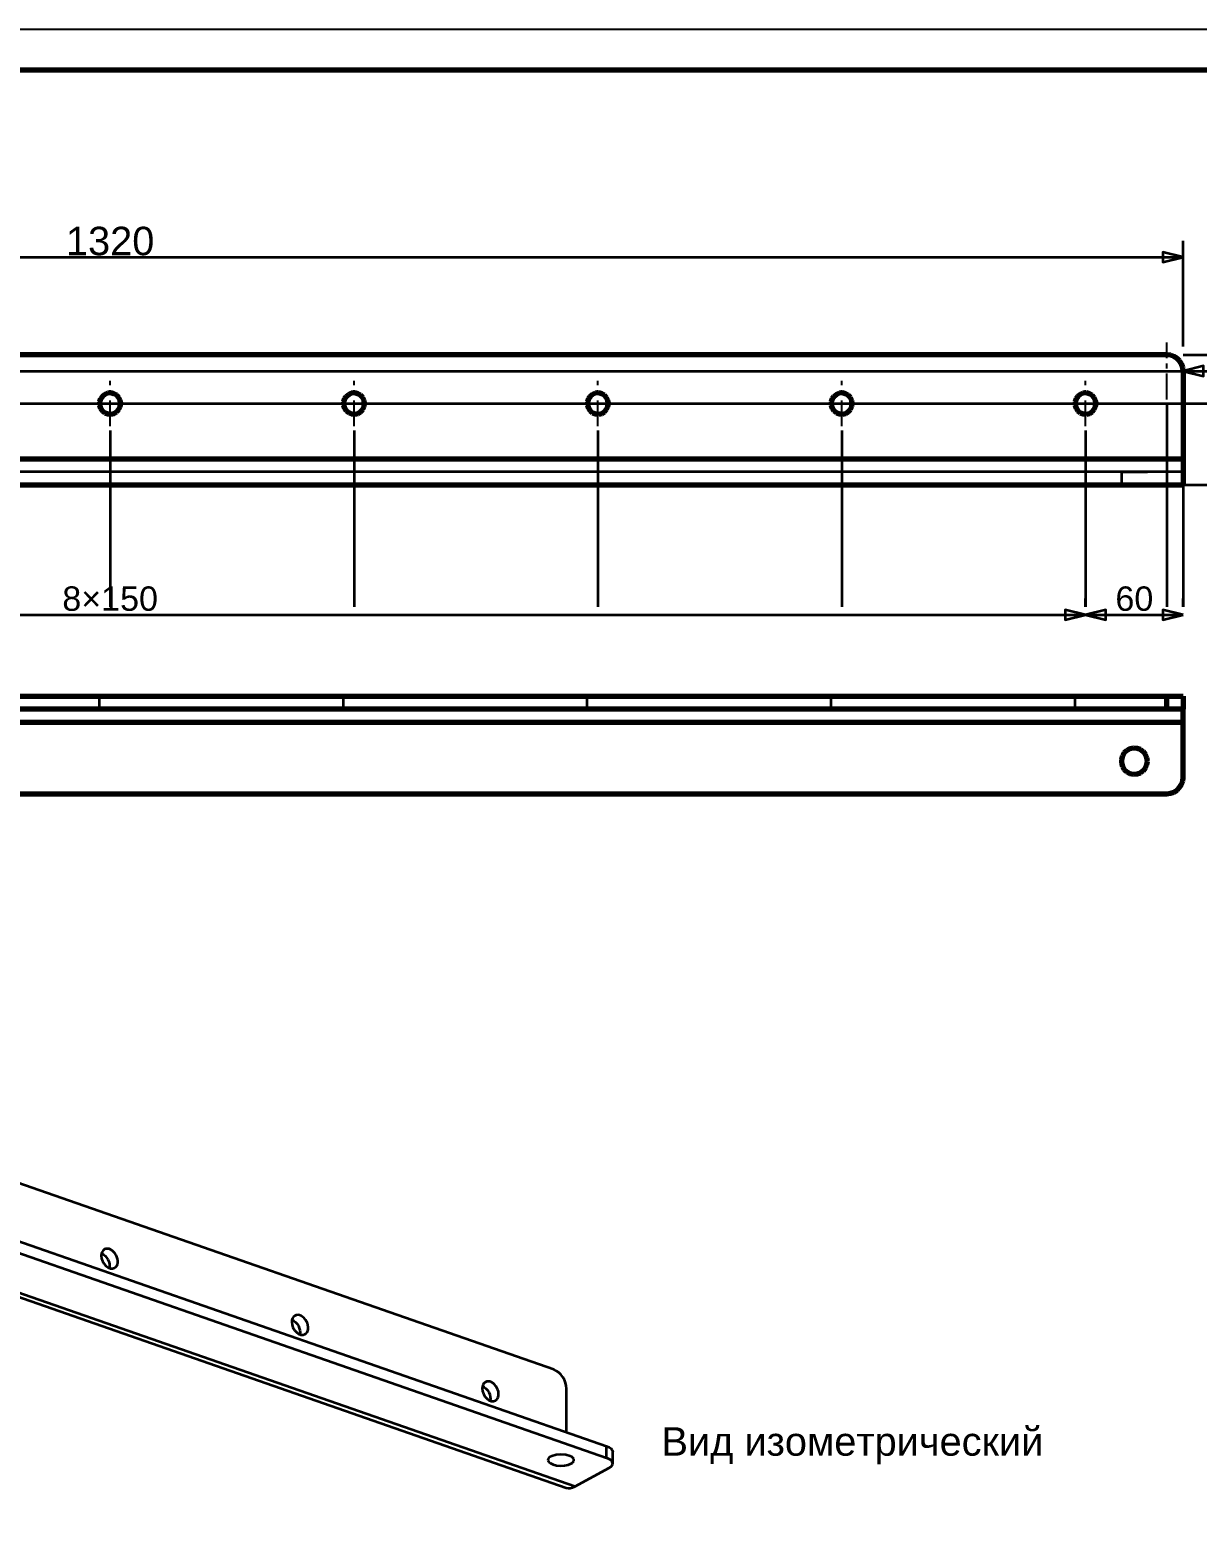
# Model space of a CAD drawing. Header units: millimetres. Extents: x 0 to 420, y 0 to 297.
# Drawn here: x 187.1 to 330.8, y 114.6 to 297 of the extents above; entities that cross this region are included whole.
import ezdxf
from ezdxf.enums import TextEntityAlignment as Align

# ---------------------------------------------------------------- set-up
doc = ezdxf.new("R2010")
doc.units = ezdxf.units.MM
doc.linetypes.add('CENTER', pattern=[5.08, 3.175, -0.635, 0.635, -0.635])
doc.linetypes.add('DASHED', pattern=[1.524, 1.27, -0.254])
doc.styles.add('GOST', font='Arial')

msp = doc.modelspace()

# ---------------------------------------------------------------- linework, layer by layer
at = {"color": 7, "lineweight": 35}
for p, q in [((329, 258), (329, 271)), ((65, 269), (329, 269)), ((329, 257), (344, 257)), ((71, 255), (344, 255)), ((329, 255), (341, 255)), ((80.3, 251), (344, 251)), ((110.3, 251), (344, 251)), ((140.3, 251), (344, 251)), ((170.3, 251), (344, 251)), ((200.3, 251), (344, 251)), ((230.3, 251), (344, 251)), ((260.3, 251), (344, 251)), ((290.3, 251), (344, 251)), ((320.3, 251), (344, 251)), ((327, 251), (327, 226)), ((197, 247.7), (197, 226)), ((227, 247.7), (227, 226)), ((257, 247.7), (257, 226)), ((287, 247.7), (287, 226)), ((317, 247.7), (317, 226)), ((329, 241), (329, 226)), ((329, 241), (344, 241)), ((317, 226), (317, 227)), ((317, 226), (317, 227)), ((329, 226), (329, 227)), ((77, 225), (317, 225)), ((317, 225), (329, 225))]:
    msp.add_line(p, q, dxfattribs=at)
at = {"color": 4, "linetype": 'CENTER', "lineweight": 25}
for p, q in [((327, 251.5), (327, 258.5)), ((197, 248.2), (197, 253.8)), ((227, 248.2), (227, 253.8)), ((257, 248.2), (257, 253.8)), ((287, 248.2), (287, 253.8)), ((317, 248.2), (317, 253.8)), ((323.5, 255), (330.5, 255)), ((194.2, 251), (199.8, 251)), ((224.2, 251), (229.8, 251)), ((254.2, 251), (259.8, 251)), ((284.2, 251), (289.8, 251)), ((314.2, 251), (319.8, 251))]:
    msp.add_line(p, q, dxfattribs=at)
at = {"color": 1, "lineweight": 70}
for p, q in [((327, 257), (67, 257)), ((327.45, 256.95), (327, 257)), ((327.87, 256.8), (327.45, 256.95)), ((328.25, 256.56), (327.87, 256.8)), ((328.56, 256.25), (328.25, 256.56)), ((328.8, 255.87), (328.56, 256.25)), ((328.95, 255.45), (328.8, 255.87)), ((329, 255), (328.95, 255.45)), ((329, 255), (329, 244.2)), ((196.05, 251.88), (195.83, 251.56)), ((196.35, 252.13), (196.05, 251.88)), ((196.71, 252.27), (196.35, 252.13)), ((197.1, 252.3), (196.71, 252.27)), ((197.47, 252.21), (197.1, 252.3)), ((197.81, 252.02), (197.47, 252.21)), ((198.07, 251.73), (197.81, 252.02)), ((226.05, 251.88), (225.83, 251.56)), ((226.35, 252.13), (226.05, 251.88)), ((226.71, 252.27), (226.35, 252.13)), ((227.1, 252.3), (226.71, 252.27)), ((227.47, 252.21), (227.1, 252.3)), ((227.81, 252.02), (227.47, 252.21)), ((228.07, 251.73), (227.81, 252.02)), ((256.05, 251.88), (255.83, 251.56)), ((256.35, 252.13), (256.05, 251.88)), ((256.71, 252.27), (256.35, 252.13)), ((257.1, 252.3), (256.71, 252.27)), ((257.47, 252.21), (257.1, 252.3)), ((257.81, 252.02), (257.47, 252.21)), ((258.07, 251.73), (257.81, 252.02)), ((286.05, 251.88), (285.83, 251.56)), ((286.35, 252.13), (286.05, 251.88)), ((286.71, 252.27), (286.35, 252.13)), ((287.1, 252.3), (286.71, 252.27)), ((287.47, 252.21), (287.1, 252.3)), ((287.81, 252.02), (287.47, 252.21)), ((288.07, 251.73), (287.81, 252.02)), ((316.05, 251.88), (315.83, 251.56)), ((316.35, 252.13), (316.05, 251.88)), ((316.71, 252.27), (316.35, 252.13)), ((317.1, 252.3), (316.71, 252.27)), ((317.47, 252.21), (317.1, 252.3)), ((317.81, 252.02), (317.47, 252.21)), ((318.07, 251.73), (317.81, 252.02)), ((195.83, 251.56), (195.71, 251.19)), ((195.71, 251.19), (195.71, 250.81)), ((195.71, 250.81), (195.83, 250.44)), ((195.83, 250.44), (196.05, 250.12)), ((196.05, 250.12), (196.35, 249.87)), ((197.47, 249.79), (197.81, 249.98)), ((197.81, 249.98), (198.07, 250.27)), ((198.24, 251.38), (198.07, 251.73)), ((198.07, 250.27), (198.24, 250.62)), ((198.3, 251), (198.24, 251.38)), ((198.24, 250.62), (198.3, 251)), ((225.83, 251.56), (225.71, 251.19)), ((225.71, 251.19), (225.71, 250.81)), ((225.71, 250.81), (225.83, 250.44)), ((225.83, 250.44), (226.05, 250.12)), ((226.05, 250.12), (226.35, 249.87)), ((227.47, 249.79), (227.81, 249.98)), ((227.81, 249.98), (228.07, 250.27)), ((228.24, 251.38), (228.07, 251.73)), ((228.07, 250.27), (228.24, 250.62)), ((228.3, 251), (228.24, 251.38)), ((228.24, 250.62), (228.3, 251)), ((255.83, 251.56), (255.71, 251.19)), ((255.71, 251.19), (255.71, 250.81)), ((255.71, 250.81), (255.83, 250.44)), ((255.83, 250.44), (256.05, 250.12)), ((256.05, 250.12), (256.35, 249.87)), ((257.47, 249.79), (257.81, 249.98)), ((257.81, 249.98), (258.07, 250.27)), ((258.24, 251.38), (258.07, 251.73)), ((258.07, 250.27), (258.24, 250.62)), ((258.3, 251), (258.24, 251.38)), ((258.24, 250.62), (258.3, 251)), ((285.83, 251.56), (285.71, 251.19)), ((285.71, 251.19), (285.71, 250.81)), ((285.71, 250.81), (285.83, 250.44)), ((285.83, 250.44), (286.05, 250.12)), ((286.05, 250.12), (286.35, 249.87)), ((287.47, 249.79), (287.81, 249.98)), ((287.81, 249.98), (288.07, 250.27)), ((288.24, 251.38), (288.07, 251.73)), ((288.07, 250.27), (288.24, 250.62)), ((288.3, 251), (288.24, 251.38)), ((288.24, 250.62), (288.3, 251)), ((315.83, 251.56), (315.71, 251.19)), ((315.71, 251.19), (315.71, 250.81)), ((315.71, 250.81), (315.83, 250.44)), ((315.83, 250.44), (316.05, 250.12)), ((316.05, 250.12), (316.35, 249.87)), ((317.47, 249.79), (317.81, 249.98)), ((317.81, 249.98), (318.07, 250.27)), ((318.24, 251.38), (318.07, 251.73)), ((318.07, 250.27), (318.24, 250.62)), ((318.3, 251), (318.24, 251.38)), ((318.24, 250.62), (318.3, 251)), ((196.35, 249.87), (196.71, 249.73)), ((196.71, 249.73), (197.1, 249.7)), ((197.1, 249.7), (197.47, 249.79)), ((226.35, 249.87), (226.71, 249.73)), ((226.71, 249.73), (227.1, 249.7)), ((227.1, 249.7), (227.47, 249.79)), ((256.35, 249.87), (256.71, 249.73)), ((256.71, 249.73), (257.1, 249.7)), ((257.1, 249.7), (257.47, 249.79)), ((286.35, 249.87), (286.71, 249.73)), ((286.71, 249.73), (287.1, 249.7)), ((287.1, 249.7), (287.47, 249.79)), ((316.35, 249.87), (316.71, 249.73)), ((316.71, 249.73), (317.1, 249.7)), ((317.1, 249.7), (317.47, 249.79)), ((65, 244.2), (329, 244.2)), ((329, 244.2), (329, 243.84)), ((329, 243.84), (329, 243.49)), ((329, 243.49), (329, 243.14)), ((329, 243.14), (329, 242.81)), ((329, 242.81), (329, 242.5)), ((65, 241), (329, 241)), ((329, 242.5), (329, 242.2)), ((329, 242.2), (329, 241.94)), ((329, 241.94), (329, 241.7)), ((329, 241.7), (329, 241.49)), ((329, 241.49), (329, 241.32)), ((329, 241.32), (329, 241.18)), ((329, 241.18), (329, 241.08)), ((329, 241.08), (329, 241.02)), ((329, 241.02), (329, 241)), ((67, 215), (327, 215)), ((327, 215), (327.22, 215)), ((327, 213.4), (327, 215)), ((327.22, 215), (327.45, 215)), ((327.45, 215), (327.66, 215)), ((327.66, 215), (327.87, 215)), ((327.87, 215), (328.06, 215)), ((328.06, 215), (328.25, 215)), ((328.25, 215), (328.41, 215)), ((328.41, 215), (328.56, 215)), ((328.56, 215), (328.69, 215)), ((328.69, 215), (328.8, 215)), ((328.8, 215), (328.89, 215)), ((328.89, 215), (328.95, 215)), ((328.95, 215), (328.99, 215)), ((328.99, 215), (329, 215)), ((329, 215), (329, 213.4)), ((65, 211.8), (329, 211.8)), ((327, 213.4), (67, 213.4)), ((327.22, 213.4), (327, 213.4)), ((327.45, 213.4), (327.22, 213.4)), ((327.66, 213.4), (327.45, 213.4)), ((327.87, 213.4), (327.66, 213.4)), ((328.06, 213.4), (327.87, 213.4)), ((328.25, 213.4), (328.06, 213.4)), ((328.41, 213.4), (328.25, 213.4)), ((328.56, 213.4), (328.41, 213.4)), ((328.69, 213.4), (328.56, 213.4)), ((328.8, 213.4), (328.69, 213.4)), ((328.89, 213.4), (328.8, 213.4)), ((328.95, 213.4), (328.89, 213.4)), ((328.99, 213.4), (328.95, 213.4)), ((329, 213.4), (328.99, 213.4)), ((329, 213.39), (329, 213.4)), ((329, 213.36), (329, 213.39)), ((329, 213.31), (329, 213.36)), ((329, 213.24), (329, 213.31)), ((329, 213.15), (329, 213.24)), ((329, 213.05), (329, 213.15)), ((329, 212.93), (329, 213.05)), ((329, 212.8), (329, 212.93)), ((329, 212.65), (329, 212.8)), ((329, 212.49), (329, 212.65)), ((329, 212.33), (329, 212.49)), ((329, 212.16), (329, 212.33)), ((329, 211.98), (329, 212.16)), ((329, 211.8), (329, 211.98)), ((329, 205), (329, 211.8)), ((321.76, 208.01), (321.53, 207.64)), ((322.08, 208.31), (321.76, 208.01)), ((322.46, 208.51), (322.08, 208.31)), ((322.89, 208.6), (322.46, 208.51)), ((323.33, 208.57), (322.89, 208.6)), ((323.74, 208.42), (323.33, 208.57)), ((324.09, 208.17), (323.74, 208.42)), ((324.37, 207.83), (324.09, 208.17)), ((321.53, 207.64), (321.41, 207.22)), ((321.41, 207.22), (321.41, 206.78)), ((321.41, 206.78), (321.53, 206.36)), ((321.53, 206.36), (321.76, 205.99)), ((324.09, 205.83), (324.37, 206.17)), ((324.54, 207.43), (324.37, 207.83)), ((324.37, 206.17), (324.54, 206.57)), ((324.6, 207), (324.54, 207.43)), ((324.54, 206.57), (324.6, 207)), ((321.76, 205.99), (322.08, 205.69)), ((322.08, 205.69), (322.46, 205.49)), ((322.46, 205.49), (322.89, 205.4)), ((322.89, 205.4), (323.33, 205.43)), ((323.33, 205.43), (323.74, 205.58)), ((323.74, 205.58), (324.09, 205.83)), ((328.8, 204.13), (328.95, 204.55)), ((328.95, 204.55), (329, 205)), ((67, 203), (327, 203)), ((327, 203), (327.45, 203.05)), ((327.45, 203.05), (327.87, 203.2)), ((327.87, 203.2), (328.25, 203.44)), ((328.25, 203.44), (328.56, 203.75)), ((328.56, 203.75), (328.8, 204.13))]:
    msp.add_line(p, q, dxfattribs=at)
at = {"color": 5, "linetype": 'DASHED', "lineweight": 35}
for p, q in [((67, 257), (327, 257)), ((327, 257), (327.45, 256.95)), ((327.45, 256.95), (327.87, 256.8)), ((327.87, 256.8), (328.25, 256.56)), ((328.25, 256.56), (328.56, 256.25)), ((328.56, 256.25), (328.8, 255.87)), ((328.8, 255.87), (328.95, 255.45)), ((328.95, 255.45), (329, 255)), ((329, 255), (329, 244.2)), ((195.83, 251.56), (196.05, 251.88)), ((196.05, 251.88), (196.35, 252.13)), ((196.35, 252.13), (196.71, 252.27)), ((196.71, 252.27), (197.1, 252.3)), ((197.1, 252.3), (197.47, 252.21)), ((197.47, 252.21), (197.81, 252.02)), ((197.81, 252.02), (198.07, 251.73)), ((225.83, 251.56), (226.05, 251.88)), ((226.05, 251.88), (226.35, 252.13)), ((226.35, 252.13), (226.71, 252.27)), ((226.71, 252.27), (227.1, 252.3)), ((227.1, 252.3), (227.47, 252.21)), ((227.47, 252.21), (227.81, 252.02)), ((227.81, 252.02), (228.07, 251.73)), ((255.83, 251.56), (256.05, 251.88)), ((256.05, 251.88), (256.35, 252.13)), ((256.35, 252.13), (256.71, 252.27)), ((256.71, 252.27), (257.1, 252.3)), ((257.1, 252.3), (257.47, 252.21)), ((257.47, 252.21), (257.81, 252.02)), ((257.81, 252.02), (258.07, 251.73)), ((285.83, 251.56), (286.05, 251.88)), ((286.05, 251.88), (286.35, 252.13)), ((286.35, 252.13), (286.71, 252.27)), ((286.71, 252.27), (287.1, 252.3)), ((287.1, 252.3), (287.47, 252.21)), ((287.47, 252.21), (287.81, 252.02)), ((287.81, 252.02), (288.07, 251.73)), ((315.83, 251.56), (316.05, 251.88)), ((316.05, 251.88), (316.35, 252.13)), ((316.35, 252.13), (316.71, 252.27)), ((316.71, 252.27), (317.1, 252.3)), ((317.1, 252.3), (317.47, 252.21)), ((317.47, 252.21), (317.81, 252.02)), ((317.81, 252.02), (318.07, 251.73)), ((195.71, 251.19), (195.83, 251.56)), ((195.71, 250.81), (195.71, 251.19)), ((195.83, 250.44), (195.71, 250.81)), ((196.05, 250.12), (195.83, 250.44)), ((196.35, 249.87), (196.05, 250.12)), ((197.81, 249.98), (197.47, 249.79)), ((198.07, 250.27), (197.81, 249.98)), ((198.07, 251.73), (198.24, 251.38)), ((198.24, 250.62), (198.07, 250.27)), ((198.24, 251.38), (198.3, 251)), ((198.3, 251), (198.24, 250.62)), ((225.71, 251.19), (225.83, 251.56)), ((225.71, 250.81), (225.71, 251.19)), ((225.83, 250.44), (225.71, 250.81)), ((226.05, 250.12), (225.83, 250.44)), ((226.35, 249.87), (226.05, 250.12)), ((227.81, 249.98), (227.47, 249.79)), ((228.07, 250.27), (227.81, 249.98)), ((228.07, 251.73), (228.24, 251.38)), ((228.24, 250.62), (228.07, 250.27)), ((228.24, 251.38), (228.3, 251)), ((228.3, 251), (228.24, 250.62)), ((255.71, 251.19), (255.83, 251.56)), ((255.71, 250.81), (255.71, 251.19)), ((255.83, 250.44), (255.71, 250.81)), ((256.05, 250.12), (255.83, 250.44)), ((256.35, 249.87), (256.05, 250.12)), ((257.81, 249.98), (257.47, 249.79)), ((258.07, 250.27), (257.81, 249.98)), ((258.07, 251.73), (258.24, 251.38)), ((258.24, 250.62), (258.07, 250.27)), ((258.24, 251.38), (258.3, 251)), ((258.3, 251), (258.24, 250.62)), ((285.71, 251.19), (285.83, 251.56)), ((285.71, 250.81), (285.71, 251.19)), ((285.83, 250.44), (285.71, 250.81)), ((286.05, 250.12), (285.83, 250.44)), ((286.35, 249.87), (286.05, 250.12)), ((287.81, 249.98), (287.47, 249.79)), ((288.07, 250.27), (287.81, 249.98)), ((288.07, 251.73), (288.24, 251.38)), ((288.24, 250.62), (288.07, 250.27)), ((288.24, 251.38), (288.3, 251)), ((288.3, 251), (288.24, 250.62)), ((315.71, 251.19), (315.83, 251.56)), ((315.71, 250.81), (315.71, 251.19)), ((315.83, 250.44), (315.71, 250.81)), ((316.05, 250.12), (315.83, 250.44)), ((316.35, 249.87), (316.05, 250.12)), ((317.81, 249.98), (317.47, 249.79)), ((318.07, 250.27), (317.81, 249.98)), ((318.07, 251.73), (318.24, 251.38)), ((318.24, 250.62), (318.07, 250.27)), ((318.24, 251.38), (318.3, 251)), ((318.3, 251), (318.24, 250.62)), ((196.71, 249.73), (196.35, 249.87)), ((197.1, 249.7), (196.71, 249.73)), ((197.47, 249.79), (197.1, 249.7)), ((226.71, 249.73), (226.35, 249.87)), ((227.1, 249.7), (226.71, 249.73)), ((227.47, 249.79), (227.1, 249.7)), ((256.71, 249.73), (256.35, 249.87)), ((257.1, 249.7), (256.71, 249.73)), ((257.47, 249.79), (257.1, 249.7)), ((286.71, 249.73), (286.35, 249.87)), ((287.1, 249.7), (286.71, 249.73)), ((287.47, 249.79), (287.1, 249.7)), ((316.71, 249.73), (316.35, 249.87)), ((317.1, 249.7), (316.71, 249.73)), ((317.47, 249.79), (317.1, 249.7)), ((329, 244.2), (329, 244.02)), ((329, 244.02), (329, 243.84)), ((329, 243.84), (329, 243.67)), ((329, 243.67), (329, 243.51)), ((329, 243.51), (329, 243.35)), ((329, 243.35), (329, 243.2)), ((329, 243.2), (329, 243.07)), ((329, 243.07), (329, 242.95)), ((329, 242.95), (329, 242.85)), ((329, 242.85), (329, 242.76)), ((329, 242.76), (329, 242.69)), ((329, 242.69), (329, 242.64)), ((329, 242.64), (329, 242.61)), ((329, 242.6), (65, 242.6)), ((327, 242.6), (67, 242.6)), ((327, 241), (67, 241)), ((321.4, 242.6), (321.4, 241)), ((321.4, 242.6), (321.44, 242.6)), ((321.44, 242.6), (321.4, 242.6)), ((321.4, 241), (321.44, 241)), ((321.44, 241), (321.4, 241)), ((321.44, 242.6), (321.56, 242.6)), ((321.56, 242.6), (321.44, 242.6)), ((321.44, 241), (321.56, 241)), ((321.56, 241), (321.44, 241)), ((321.56, 242.6), (321.75, 242.6)), ((321.75, 242.6), (321.56, 242.6)), ((321.56, 241), (321.75, 241)), ((321.75, 241), (321.56, 241)), ((321.75, 242.6), (322, 242.6)), ((322, 242.6), (321.75, 242.6)), ((321.75, 241), (322, 241)), ((322, 241), (321.75, 241)), ((322, 242.6), (322.31, 242.6)), ((322.31, 242.6), (322, 242.6)), ((322, 241), (322.31, 241)), ((322.31, 241), (322, 241)), ((322.31, 242.6), (322.64, 242.6)), ((322.64, 242.6), (322.31, 242.6)), ((322.31, 241), (322.64, 241)), ((322.64, 241), (322.31, 241)), ((322.64, 242.6), (323, 242.6)), ((323, 242.6), (322.64, 242.6)), ((322.64, 241), (323, 241)), ((323, 241), (322.64, 241)), ((323, 242.6), (323.36, 242.6)), ((323.36, 242.6), (323, 242.6)), ((323, 241), (323.36, 241)), ((323.36, 241), (323, 241)), ((323.36, 242.6), (323.69, 242.6)), ((323.69, 242.6), (323.36, 242.6)), ((323.36, 241), (323.69, 241)), ((323.69, 241), (323.36, 241)), ((323.69, 242.6), (324, 242.6)), ((324, 242.6), (323.69, 242.6)), ((323.69, 241), (324, 241)), ((324, 241), (323.69, 241)), ((324, 242.6), (324.25, 242.6)), ((324.25, 242.6), (324, 242.6)), ((324, 241), (324.25, 241)), ((324.25, 241), (324, 241)), ((324.25, 242.6), (324.44, 242.6)), ((324.44, 242.6), (324.25, 242.6)), ((324.25, 241), (324.44, 241)), ((324.44, 241), (324.25, 241)), ((324.44, 242.6), (324.56, 242.6)), ((324.56, 242.6), (324.44, 242.6)), ((324.44, 241), (324.56, 241)), ((324.56, 241), (324.44, 241)), ((324.56, 242.6), (324.6, 242.6)), ((324.6, 242.6), (324.56, 242.6)), ((324.56, 241), (324.6, 241)), ((324.6, 241), (324.56, 241)), ((327.22, 242.6), (327, 242.6)), ((327, 241), (327.22, 241)), ((327.45, 242.6), (327.22, 242.6)), ((327.22, 241), (327.45, 241)), ((327.66, 242.6), (327.45, 242.6)), ((327.45, 241), (327.66, 241)), ((327.87, 242.6), (327.66, 242.6)), ((327.66, 241), (327.87, 241)), ((328.06, 242.6), (327.87, 242.6)), ((327.87, 241), (328.06, 241)), ((328.25, 242.6), (328.06, 242.6)), ((328.06, 241), (328.25, 241)), ((328.41, 242.6), (328.25, 242.6)), ((328.25, 241), (328.41, 241)), ((328.56, 242.6), (328.41, 242.6)), ((328.41, 241), (328.56, 241)), ((328.69, 242.6), (328.56, 242.6)), ((328.56, 241), (328.69, 241)), ((328.8, 242.6), (328.69, 242.6)), ((328.69, 241), (328.8, 241)), ((328.89, 242.6), (328.8, 242.6)), ((328.8, 241), (328.89, 241)), ((328.95, 242.6), (328.89, 242.6)), ((328.89, 241), (328.95, 241)), ((328.99, 242.6), (328.95, 242.6)), ((328.95, 241), (328.99, 241)), ((329, 242.6), (328.99, 242.6)), ((328.99, 241), (329, 241)), ((329, 242.61), (329, 242.6)), ((329, 241), (329, 242.6)), ((329, 241), (329, 242.6)), ((329, 215), (65, 215)), ((195.7, 213.4), (195.7, 215)), ((195.7, 215), (195.73, 215)), ((195.73, 215), (195.7, 215)), ((195.73, 215), (195.83, 215)), ((195.83, 215), (195.73, 215)), ((195.83, 215), (195.98, 215)), ((195.98, 215), (195.83, 215)), ((195.98, 215), (196.19, 215)), ((196.19, 215), (195.98, 215)), ((196.19, 215), (196.44, 215)), ((196.44, 215), (196.19, 215)), ((196.44, 215), (196.71, 215)), ((196.71, 215), (196.44, 215)), ((196.71, 215), (197, 215)), ((197, 215), (196.71, 215)), ((197, 215), (197.29, 215)), ((197.29, 215), (197, 215)), ((197.29, 215), (197.56, 215)), ((197.56, 215), (197.29, 215)), ((197.56, 215), (197.81, 215)), ((197.81, 215), (197.56, 215)), ((197.81, 215), (198.02, 215)), ((198.02, 215), (197.81, 215)), ((198.02, 215), (198.17, 215)), ((198.17, 215), (198.02, 215)), ((198.17, 215), (198.27, 215)), ((198.27, 215), (198.17, 215)), ((198.27, 215), (198.3, 215)), ((198.3, 215), (198.27, 215)), ((225.7, 213.4), (225.7, 215)), ((225.7, 215), (225.73, 215)), ((225.73, 215), (225.7, 215)), ((225.73, 215), (225.83, 215)), ((225.83, 215), (225.73, 215)), ((225.83, 215), (225.98, 215)), ((225.98, 215), (225.83, 215)), ((225.98, 215), (226.19, 215)), ((226.19, 215), (225.98, 215)), ((226.19, 215), (226.44, 215)), ((226.44, 215), (226.19, 215)), ((226.44, 215), (226.71, 215)), ((226.71, 215), (226.44, 215)), ((226.71, 215), (227, 215)), ((227, 215), (226.71, 215)), ((227, 215), (227.29, 215)), ((227.29, 215), (227, 215)), ((227.29, 215), (227.56, 215)), ((227.56, 215), (227.29, 215)), ((227.56, 215), (227.81, 215)), ((227.81, 215), (227.56, 215)), ((227.81, 215), (228.02, 215)), ((228.02, 215), (227.81, 215)), ((228.02, 215), (228.17, 215)), ((228.17, 215), (228.02, 215)), ((228.17, 215), (228.27, 215)), ((228.27, 215), (228.17, 215)), ((228.27, 215), (228.3, 215)), ((228.3, 215), (228.27, 215)), ((255.7, 213.4), (255.7, 215)), ((255.7, 215), (255.73, 215)), ((255.73, 215), (255.7, 215)), ((255.73, 215), (255.83, 215)), ((255.83, 215), (255.73, 215)), ((255.83, 215), (255.98, 215)), ((255.98, 215), (255.83, 215)), ((255.98, 215), (256.19, 215)), ((256.19, 215), (255.98, 215)), ((256.19, 215), (256.44, 215)), ((256.44, 215), (256.19, 215)), ((256.44, 215), (256.71, 215)), ((256.71, 215), (256.44, 215)), ((256.71, 215), (257, 215)), ((257, 215), (256.71, 215)), ((257, 215), (257.29, 215)), ((257.29, 215), (257, 215)), ((257.29, 215), (257.56, 215)), ((257.56, 215), (257.29, 215)), ((257.56, 215), (257.81, 215)), ((257.81, 215), (257.56, 215)), ((257.81, 215), (258.02, 215)), ((258.02, 215), (257.81, 215)), ((258.02, 215), (258.17, 215)), ((258.17, 215), (258.02, 215)), ((258.17, 215), (258.27, 215)), ((258.27, 215), (258.17, 215)), ((258.27, 215), (258.3, 215)), ((258.3, 215), (258.27, 215)), ((285.7, 213.4), (285.7, 215)), ((285.7, 215), (285.73, 215)), ((285.73, 215), (285.7, 215)), ((285.73, 215), (285.83, 215)), ((285.83, 215), (285.73, 215)), ((285.83, 215), (285.98, 215)), ((285.98, 215), (285.83, 215)), ((285.98, 215), (286.19, 215)), ((286.19, 215), (285.98, 215)), ((286.19, 215), (286.44, 215)), ((286.44, 215), (286.19, 215)), ((286.44, 215), (286.71, 215)), ((286.71, 215), (286.44, 215)), ((286.71, 215), (287, 215)), ((287, 215), (286.71, 215)), ((287, 215), (287.29, 215)), ((287.29, 215), (287, 215)), ((287.29, 215), (287.56, 215)), ((287.56, 215), (287.29, 215)), ((287.56, 215), (287.81, 215)), ((287.81, 215), (287.56, 215)), ((287.81, 215), (288.02, 215)), ((288.02, 215), (287.81, 215)), ((288.02, 215), (288.17, 215)), ((288.17, 215), (288.02, 215)), ((288.17, 215), (288.27, 215)), ((288.27, 215), (288.17, 215)), ((288.27, 215), (288.3, 215)), ((288.3, 215), (288.27, 215)), ((315.7, 213.4), (315.7, 215)), ((315.7, 215), (315.73, 215)), ((315.73, 215), (315.7, 215)), ((315.73, 215), (315.83, 215)), ((315.83, 215), (315.73, 215)), ((315.83, 215), (315.98, 215)), ((315.98, 215), (315.83, 215)), ((315.98, 215), (316.19, 215)), ((316.19, 215), (315.98, 215)), ((316.19, 215), (316.44, 215)), ((316.44, 215), (316.19, 215)), ((316.44, 215), (316.71, 215)), ((316.71, 215), (316.44, 215)), ((316.71, 215), (317, 215)), ((317, 215), (316.71, 215)), ((317, 215), (317.29, 215)), ((317.29, 215), (317, 215)), ((317.29, 215), (317.56, 215)), ((317.56, 215), (317.29, 215)), ((317.56, 215), (317.81, 215)), ((317.81, 215), (317.56, 215)), ((317.81, 215), (318.02, 215)), ((318.02, 215), (317.81, 215)), ((318.02, 215), (318.17, 215)), ((318.17, 215), (318.02, 215)), ((318.17, 215), (318.27, 215)), ((318.27, 215), (318.17, 215)), ((318.27, 215), (318.3, 215)), ((318.3, 215), (318.27, 215)), ((329, 215), (329, 214.98)), ((329, 213.4), (329, 215)), ((329, 214.98), (329, 214.92)), ((329, 214.92), (329, 214.82)), ((329, 214.82), (329, 214.68)), ((329, 214.68), (329, 214.51)), ((329, 214.51), (329, 214.3)), ((329, 214.3), (329, 214.06)), ((329, 214.06), (329, 213.8)), ((329, 213.8), (329, 213.5)), ((329, 213.5), (329, 213.19)), ((65, 213.4), (329, 213.4)), ((195.7, 213.4), (195.73, 213.4)), ((195.73, 213.4), (195.7, 213.4)), ((195.73, 213.4), (195.83, 213.4)), ((195.83, 213.4), (195.73, 213.4)), ((195.83, 213.4), (195.98, 213.4)), ((195.98, 213.4), (195.83, 213.4)), ((195.98, 213.4), (196.19, 213.4)), ((196.19, 213.4), (195.98, 213.4)), ((196.19, 213.4), (196.44, 213.4)), ((196.44, 213.4), (196.19, 213.4)), ((196.44, 213.4), (196.71, 213.4)), ((196.71, 213.4), (196.44, 213.4)), ((196.71, 213.4), (197, 213.4)), ((197, 213.4), (196.71, 213.4)), ((197, 213.4), (197.29, 213.4)), ((197.29, 213.4), (197, 213.4)), ((197.29, 213.4), (197.56, 213.4)), ((197.56, 213.4), (197.29, 213.4)), ((197.56, 213.4), (197.81, 213.4)), ((197.81, 213.4), (197.56, 213.4)), ((197.81, 213.4), (198.02, 213.4)), ((198.02, 213.4), (197.81, 213.4)), ((198.02, 213.4), (198.17, 213.4)), ((198.17, 213.4), (198.02, 213.4)), ((198.17, 213.4), (198.27, 213.4)), ((198.27, 213.4), (198.17, 213.4)), ((198.27, 213.4), (198.3, 213.4)), ((198.3, 213.4), (198.27, 213.4)), ((225.7, 213.4), (225.73, 213.4)), ((225.73, 213.4), (225.7, 213.4)), ((225.73, 213.4), (225.83, 213.4)), ((225.83, 213.4), (225.73, 213.4)), ((225.83, 213.4), (225.98, 213.4)), ((225.98, 213.4), (225.83, 213.4)), ((225.98, 213.4), (226.19, 213.4)), ((226.19, 213.4), (225.98, 213.4)), ((226.19, 213.4), (226.44, 213.4)), ((226.44, 213.4), (226.19, 213.4)), ((226.44, 213.4), (226.71, 213.4)), ((226.71, 213.4), (226.44, 213.4)), ((226.71, 213.4), (227, 213.4)), ((227, 213.4), (226.71, 213.4)), ((227, 213.4), (227.29, 213.4)), ((227.29, 213.4), (227, 213.4)), ((227.29, 213.4), (227.56, 213.4)), ((227.56, 213.4), (227.29, 213.4)), ((227.56, 213.4), (227.81, 213.4)), ((227.81, 213.4), (227.56, 213.4)), ((227.81, 213.4), (228.02, 213.4)), ((228.02, 213.4), (227.81, 213.4)), ((228.02, 213.4), (228.17, 213.4)), ((228.17, 213.4), (228.02, 213.4)), ((228.17, 213.4), (228.27, 213.4)), ((228.27, 213.4), (228.17, 213.4)), ((228.27, 213.4), (228.3, 213.4)), ((228.3, 213.4), (228.27, 213.4)), ((255.7, 213.4), (255.73, 213.4)), ((255.73, 213.4), (255.7, 213.4)), ((255.73, 213.4), (255.83, 213.4)), ((255.83, 213.4), (255.73, 213.4)), ((255.83, 213.4), (255.98, 213.4)), ((255.98, 213.4), (255.83, 213.4)), ((255.98, 213.4), (256.19, 213.4)), ((256.19, 213.4), (255.98, 213.4)), ((256.19, 213.4), (256.44, 213.4)), ((256.44, 213.4), (256.19, 213.4)), ((256.44, 213.4), (256.71, 213.4)), ((256.71, 213.4), (256.44, 213.4)), ((256.71, 213.4), (257, 213.4)), ((257, 213.4), (256.71, 213.4)), ((257, 213.4), (257.29, 213.4)), ((257.29, 213.4), (257, 213.4)), ((257.29, 213.4), (257.56, 213.4)), ((257.56, 213.4), (257.29, 213.4)), ((257.56, 213.4), (257.81, 213.4)), ((257.81, 213.4), (257.56, 213.4)), ((257.81, 213.4), (258.02, 213.4)), ((258.02, 213.4), (257.81, 213.4)), ((258.02, 213.4), (258.17, 213.4)), ((258.17, 213.4), (258.02, 213.4)), ((258.17, 213.4), (258.27, 213.4)), ((258.27, 213.4), (258.17, 213.4)), ((258.27, 213.4), (258.3, 213.4)), ((258.3, 213.4), (258.27, 213.4)), ((285.7, 213.4), (285.73, 213.4)), ((285.73, 213.4), (285.7, 213.4)), ((285.73, 213.4), (285.83, 213.4)), ((285.83, 213.4), (285.73, 213.4)), ((285.83, 213.4), (285.98, 213.4)), ((285.98, 213.4), (285.83, 213.4)), ((285.98, 213.4), (286.19, 213.4)), ((286.19, 213.4), (285.98, 213.4)), ((286.19, 213.4), (286.44, 213.4)), ((286.44, 213.4), (286.19, 213.4)), ((286.44, 213.4), (286.71, 213.4)), ((286.71, 213.4), (286.44, 213.4)), ((286.71, 213.4), (287, 213.4)), ((287, 213.4), (286.71, 213.4)), ((287, 213.4), (287.29, 213.4)), ((287.29, 213.4), (287, 213.4)), ((287.29, 213.4), (287.56, 213.4)), ((287.56, 213.4), (287.29, 213.4)), ((287.56, 213.4), (287.81, 213.4)), ((287.81, 213.4), (287.56, 213.4)), ((287.81, 213.4), (288.02, 213.4)), ((288.02, 213.4), (287.81, 213.4)), ((288.02, 213.4), (288.17, 213.4)), ((288.17, 213.4), (288.02, 213.4)), ((288.17, 213.4), (288.27, 213.4)), ((288.27, 213.4), (288.17, 213.4)), ((288.27, 213.4), (288.3, 213.4)), ((288.3, 213.4), (288.27, 213.4)), ((315.7, 213.4), (315.73, 213.4)), ((315.73, 213.4), (315.7, 213.4)), ((315.73, 213.4), (315.83, 213.4)), ((315.83, 213.4), (315.73, 213.4)), ((315.83, 213.4), (315.98, 213.4)), ((315.98, 213.4), (315.83, 213.4)), ((315.98, 213.4), (316.19, 213.4)), ((316.19, 213.4), (315.98, 213.4)), ((316.19, 213.4), (316.44, 213.4)), ((316.44, 213.4), (316.19, 213.4)), ((316.44, 213.4), (316.71, 213.4)), ((316.71, 213.4), (316.44, 213.4)), ((316.71, 213.4), (317, 213.4)), ((317, 213.4), (316.71, 213.4)), ((317, 213.4), (317.29, 213.4)), ((317.29, 213.4), (317, 213.4)), ((317.29, 213.4), (317.56, 213.4)), ((317.56, 213.4), (317.29, 213.4)), ((317.56, 213.4), (317.81, 213.4)), ((317.81, 213.4), (317.56, 213.4)), ((317.81, 213.4), (318.02, 213.4)), ((318.02, 213.4), (317.81, 213.4)), ((318.02, 213.4), (318.17, 213.4)), ((318.17, 213.4), (318.02, 213.4)), ((318.17, 213.4), (318.27, 213.4)), ((318.27, 213.4), (318.17, 213.4)), ((318.27, 213.4), (318.3, 213.4)), ((318.3, 213.4), (318.27, 213.4)), ((329, 213.19), (329, 212.86)), ((329, 212.86), (329, 212.51)), ((329, 212.51), (329, 212.16)), ((329, 212.16), (329, 211.8)), ((329, 211.8), (329, 205)), ((321.53, 207.64), (321.76, 208.01)), ((321.76, 208.01), (322.08, 208.31)), ((322.08, 208.31), (322.46, 208.51)), ((322.46, 208.51), (322.89, 208.6)), ((322.89, 208.6), (323.33, 208.57)), ((323.33, 208.57), (323.74, 208.42)), ((323.74, 208.42), (324.09, 208.17)), ((324.09, 208.17), (324.37, 207.83)), ((321.41, 207.22), (321.53, 207.64)), ((321.41, 206.78), (321.41, 207.22)), ((321.53, 206.36), (321.41, 206.78)), ((321.76, 205.99), (321.53, 206.36)), ((324.37, 206.17), (324.09, 205.83)), ((324.37, 207.83), (324.54, 207.43)), ((324.54, 206.57), (324.37, 206.17)), ((324.54, 207.43), (324.6, 207)), ((324.6, 207), (324.54, 206.57)), ((322.08, 205.69), (321.76, 205.99)), ((322.46, 205.49), (322.08, 205.69)), ((322.89, 205.4), (322.46, 205.49)), ((323.33, 205.43), (322.89, 205.4)), ((323.74, 205.58), (323.33, 205.43)), ((324.09, 205.83), (323.74, 205.58)), ((328.95, 204.55), (328.8, 204.13)), ((329, 205), (328.95, 204.55)), ((67, 203), (327, 203)), ((327.45, 203.05), (327, 203)), ((327.87, 203.2), (327.45, 203.05)), ((328.25, 203.44), (327.87, 203.2)), ((328.56, 203.75), (328.25, 203.44)), ((328.8, 204.13), (328.56, 203.75))]:
    msp.add_line(p, q, dxfattribs=at)
at = {"color": 1, "lineweight": 35}
for p, q in [((251.59, 132.14), (48.56, 202.92)), ((55.06, 193.5), (258.08, 122.72)), ((55.06, 192.06), (258.08, 121.28)), ((46.95, 189.47), (253.1, 117.6)), ((254.15, 117.74), (48, 189.61)), ((195.94, 146.41), (195.91, 146.15)), ((195.91, 146.15), (195.95, 145.82)), ((196.01, 146.63), (195.94, 146.41)), ((195.94, 146.42), (196.17, 146.31)), ((196.14, 146.81), (196.01, 146.63)), ((196.3, 146.94), (196.14, 146.81)), ((196.17, 146.31), (196.38, 146.14)), ((196.47, 147), (196.3, 146.94)), ((196.38, 146.14), (196.57, 145.94)), ((196.66, 147.02), (196.47, 147)), ((196.86, 146.99), (196.66, 147.02)), ((197.05, 146.92), (196.86, 146.99)), ((197.25, 146.8), (197.05, 146.92)), ((197.43, 146.64), (197.25, 146.8)), ((197.59, 146.45), (197.43, 146.64)), ((197.73, 146.24), (197.59, 146.45)), ((197.83, 146.01), (197.73, 146.24)), ((197.91, 145.77), (197.83, 146.01)), ((195.95, 145.82), (196.06, 145.48)), ((196.06, 145.48), (196.25, 145.17)), ((196.25, 145.17), (196.48, 144.9)), ((196.48, 144.9), (196.75, 144.71)), ((196.57, 145.94), (196.73, 145.69)), ((196.73, 145.69), (196.85, 145.43)), ((196.75, 144.71), (197.03, 144.6)), ((196.85, 145.43), (196.92, 145.15)), ((196.94, 144.88), (196.91, 144.63)), ((196.92, 145.15), (196.94, 144.88)), ((197.03, 144.6), (197.3, 144.58)), ((197.3, 144.58), (197.55, 144.66)), ((197.55, 144.66), (197.69, 144.77)), ((197.69, 144.77), (197.81, 144.91)), ((197.81, 144.91), (197.89, 145.09)), ((197.89, 145.09), (197.93, 145.3)), ((197.94, 145.53), (197.91, 145.77)), ((197.93, 145.3), (197.94, 145.53)), ((219.57, 138.65), (219.44, 138.47)), ((219.73, 138.77), (219.57, 138.65)), ((219.9, 138.84), (219.73, 138.77)), ((220.08, 138.86), (219.9, 138.84)), ((220.28, 138.83), (220.08, 138.86)), ((220.48, 138.75), (220.28, 138.83)), ((220.67, 138.63), (220.48, 138.75)), ((219.36, 138.24), (219.34, 137.99)), ((219.34, 137.99), (219.38, 137.65)), ((219.44, 138.47), (219.36, 138.24)), ((219.37, 138.25), (219.59, 138.14)), ((219.38, 137.65), (219.49, 137.31)), ((219.49, 137.31), (219.67, 137)), ((219.59, 138.14), (219.81, 137.98)), ((219.67, 137), (219.91, 136.74)), ((219.81, 137.98), (220, 137.77)), ((220, 137.77), (220.16, 137.53)), ((220.16, 137.53), (220.27, 137.26)), ((220.27, 137.26), (220.35, 136.99)), ((220.35, 136.99), (220.37, 136.72)), ((220.86, 138.47), (220.67, 138.63)), ((221.02, 138.28), (220.86, 138.47)), ((221.15, 138.07), (221.02, 138.28)), ((221.26, 137.84), (221.15, 138.07)), ((221.23, 136.75), (221.32, 136.93)), ((221.33, 137.6), (221.26, 137.84)), ((221.32, 136.93), (221.36, 137.13)), ((221.37, 137.36), (221.33, 137.6)), ((221.36, 137.13), (221.37, 137.36)), ((219.91, 136.74), (220.17, 136.54)), ((220.17, 136.54), (220.46, 136.43)), ((220.37, 136.72), (220.34, 136.47)), ((220.46, 136.43), (220.73, 136.42)), ((220.73, 136.42), (220.97, 136.49)), ((220.97, 136.49), (221.12, 136.6)), ((221.12, 136.6), (221.23, 136.75)), ((251.89, 132), (251.59, 132.14)), ((252.18, 131.8), (251.89, 132)), ((252.45, 131.54), (252.18, 131.8)), ((252.69, 131.23), (252.45, 131.54)), ((242.79, 130.08), (242.76, 129.82)), ((242.76, 129.82), (242.8, 129.48)), ((242.87, 130.3), (242.79, 130.08)), ((242.79, 130.09), (243.02, 129.98)), ((242.99, 130.48), (242.87, 130.3)), ((243.16, 130.61), (242.99, 130.48)), ((243.02, 129.98), (243.23, 129.81)), ((243.33, 130.67), (243.16, 130.61)), ((243.23, 129.81), (243.42, 129.6)), ((243.51, 130.69), (243.33, 130.67)), ((243.42, 129.6), (243.58, 129.36)), ((243.71, 130.66), (243.51, 130.69)), ((243.91, 130.58), (243.71, 130.66)), ((244.1, 130.46), (243.91, 130.58)), ((244.28, 130.31), (244.1, 130.46)), ((244.44, 130.12), (244.28, 130.31)), ((244.58, 129.9), (244.44, 130.12)), ((244.69, 129.67), (244.58, 129.9)), ((244.76, 129.43), (244.69, 129.67)), ((252.89, 130.89), (252.69, 131.23)), ((253.03, 130.53), (252.89, 130.89)), ((253.12, 130.16), (253.03, 130.53)), ((253.15, 129.8), (253.12, 130.16)), ((253.15, 124.44), (253.15, 129.8)), ((242.8, 129.48), (242.92, 129.15)), ((242.92, 129.15), (243.1, 128.84)), ((243.1, 128.84), (243.33, 128.57)), ((243.33, 128.57), (243.6, 128.38)), ((243.58, 129.36), (243.7, 129.09)), ((243.6, 128.38), (243.88, 128.27)), ((243.7, 129.09), (243.77, 128.82)), ((243.77, 128.82), (243.79, 128.55)), ((243.79, 128.55), (243.77, 128.3)), ((243.88, 128.27), (244.16, 128.25)), ((244.16, 128.25), (244.4, 128.32)), ((244.4, 128.32), (244.54, 128.43)), ((244.54, 128.43), (244.66, 128.58)), ((244.66, 128.58), (244.74, 128.76)), ((244.74, 128.76), (244.79, 128.97)), ((244.79, 129.2), (244.76, 129.43)), ((244.79, 128.97), (244.79, 129.2)), ((258.08, 122.72), (258.4, 122.58)), ((258.08, 121.28), (258.08, 122.72)), ((258.4, 122.58), (258.64, 122.42)), ((258.64, 122.42), (258.78, 122.24)), ((258.78, 122.24), (258.83, 122.04)), ((250.89, 121.15), (250.86, 121.01)), ((250.86, 121.01), (250.88, 120.9)), ((250.88, 120.9), (250.94, 120.8)), ((250.98, 121.28), (250.89, 121.15)), ((250.94, 120.8), (251.16, 120.61)), ((251.13, 121.4), (250.98, 121.28)), ((251.33, 121.5), (251.13, 121.4)), ((251.16, 120.61), (251.5, 120.45)), ((251.85, 121.65), (251.33, 121.5)), ((251.5, 120.45), (251.93, 120.35)), ((252.46, 121.71), (251.85, 121.65)), ((253.07, 121.65), (252.46, 121.71)), ((252.9, 120.34), (253.35, 120.43)), ((253.59, 121.5), (253.07, 121.65)), ((253.35, 120.43), (253.71, 120.57)), ((253.79, 121.4), (253.59, 121.5)), ((253.71, 120.57), (253.86, 120.67)), ((253.94, 121.28), (253.79, 121.4)), ((253.86, 120.67), (253.97, 120.78)), ((254.03, 121.15), (253.94, 121.28)), ((253.97, 120.78), (254.04, 120.89)), ((254.06, 121.01), (254.03, 121.15)), ((254.04, 120.89), (254.06, 121.01)), ((258.4, 121.14), (258.08, 121.28)), ((258.64, 120.98), (258.4, 121.14)), ((258.78, 120.8), (258.64, 120.98)), ((258.72, 120.31), (258.81, 120.46)), ((258.83, 120.6), (258.78, 120.8)), ((258.81, 120.46), (258.83, 120.6)), ((258.83, 120.6), (258.83, 122.04)), ((251.93, 120.35), (252.42, 120.31)), ((252.42, 120.31), (252.9, 120.34)), ((254.15, 117.74), (258.4, 120.06)), ((258.4, 120.06), (258.58, 120.18)), ((258.58, 120.18), (258.72, 120.31)), ((253.1, 117.6), (253.34, 117.55)), ((253.34, 117.55), (253.6, 117.56)), ((253.6, 117.56), (253.87, 117.62)), ((253.87, 117.62), (254.15, 117.74))]:
    msp.add_line(p, q, dxfattribs=at)
at = {"color": 7, "lineweight": 25}
msp.add_lwpolyline([(0, 0), (420, 0), (420, 297), (0, 297)], close=True, dxfattribs=at)
at = {"color": 7, "lineweight": 70}
msp.add_lwpolyline([(20, 5), (415, 5), (415, 292), (20, 292)], close=True, dxfattribs=at)
at = {"color": 7, "lineweight": 35}
for points in [[(329, 269), (326.5, 269.62), (326.5, 268.38)], [(329, 255), (331.5, 254.38), (331.5, 255.62)], [(317, 225), (314.5, 225.62), (314.5, 224.38)], [(317, 225), (319.5, 224.38), (319.5, 225.62)], [(329, 225), (326.5, 225.62), (326.5, 224.38)]]:
    msp.add_lwpolyline(points, close=True, dxfattribs=at)

# ---------------------------------------------------------------- texts
at = {"color": 7, "style": 'GOST'}
for s, height, p in [('1320', 3.5, (197, 271)), ('8×150', 3, (197, 227)), ('60', 3, (323, 227))]:
    msp.add_text(s, height=height, dxfattribs=at).set_placement(p, align=Align.MIDDLE)
at = {"color": 3, "style": 'GOST'}
msp.add_text('Вид изометрический', height=3.5, dxfattribs=at).set_placement((264.83, 121.55))

doc.saveas('drawing.dxf')
